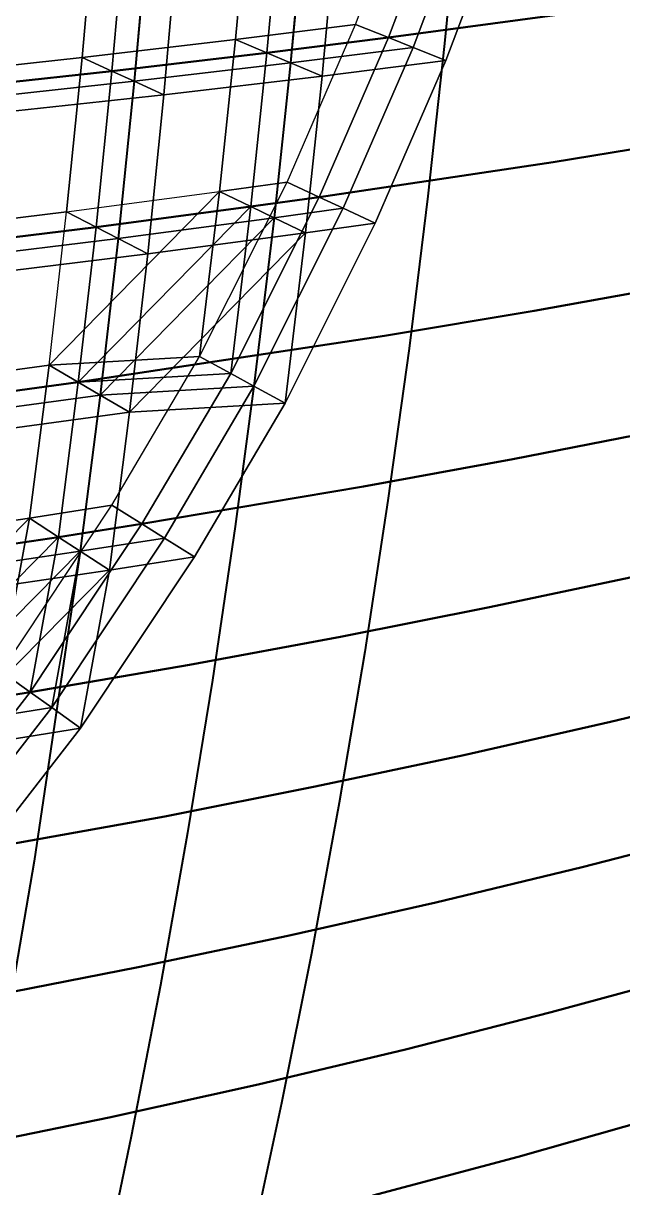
# Model space of a CAD drawing. Extents: x -25.3 to 28.3, y -25.5 to 26.5.
# Drawn here: x 15.06 to 18.67, y -13.82 to -6.81 of the extents above; entities that cross this region are included whole.
import ezdxf

# ---------------------------------------------------------------- set-up
doc = ezdxf.new("R2010")
doc.units = 0
doc.header["$MEASUREMENT"] = 0
doc.layers.add('LowerTendons', color=150, linetype='CONTINUOUS', lineweight=50)
doc.layers.add('UpperTendons', color=123, linetype='CONTINUOUS', lineweight=40)
doc.layers.add('TestBases', color=40, linetype='CONTINUOUS')

msp = doc.modelspace()

# ---------------------------------------------------------------- linework, layer by layer
at = {"layer": 'LowerTendons'}
for p, q in [((17.25731, -6.89466, 29.5408), (18.35, -6.7472, 28.90956)), ((16.52599, -6.98648, 29.93477), (17.25731, -6.89466, 29.5408)), ((15.59293, -7.09641, 30.40578), (16.52599, -6.98648, 29.93477)), ((14.64696, -7.19977, 30.84866), (15.59293, -7.09641, 30.40578)), ((18.24876, -7.64374, 28.75006), (19.13709, -7.49894, 28.20545)), ((16.84046, -7.85433, 29.54181), (18.24876, -7.64374, 28.75006)), ((15.49785, -8.03465, 30.22038), (16.42829, -7.91166, 29.7578)), ((16.42829, -7.91166, 29.7578), (16.84046, -7.85433, 29.54181)), ((14.55506, -8.15022, 30.65508), (15.49785, -8.03465, 30.22038)), ((18.13441, -8.53896, 28.5699), (19.02163, -8.37917, 28.03528)), ((17.23294, -8.6907, 29.07761), (18.13441, -8.53896, 28.5699)), ((15.39065, -8.96978, 30.01135), (17.23294, -8.6907, 29.07761)), ((14.45149, -9.09699, 30.43697), (15.39065, -8.96978, 30.01135)), ((18.00679, -9.43263, 28.36884), (18.89268, -9.25852, 27.84522)), ((17.10736, -9.59784, 28.86572), (18.00679, -9.43263, 28.36884)), ((15.77358, -9.82265, 29.54183), (17.10736, -9.59784, 28.86572)), ((15.27127, -9.90135, 29.77854), (15.77358, -9.82265, 29.54183)), ((14.33623, -10.03956, 30.1942), (15.27127, -9.90135, 29.77854)), ((17.86572, -10.32447, 28.1466), (18.75003, -10.13679, 27.63497)), ((16.96867, -10.5024, 28.63169), (17.86572, -10.32447, 28.1466)), ((16.05969, -10.67056, 29.09013), (16.96867, -10.5024, 28.63169)), ((15.10155, -10.83516, 29.539), (16.05969, -10.67056, 29.09013)), ((14.2092, -10.97741, 29.92666), (15.10155, -10.83516, 29.539)), ((18.59346, -11.01374, 27.40421), (19.46314, -10.80277, 26.87929)), ((17.71104, -11.21416, 27.9029), (18.59346, -11.01374, 27.40421)), ((16.81671, -11.40401, 28.37529), (17.71104, -11.21416, 27.9029)), ((15.91129, -11.58328, 28.82132), (16.81671, -11.40401, 28.37529)), ((14.2965, -11.87239, 29.54093), (15.91129, -11.58328, 28.82132)), ((18.42273, -11.88908, 27.15258), (19.29112, -11.6654, 26.64172)), ((17.54252, -12.10137, 27.63741), (18.42273, -11.88908, 27.15258)), ((16.65132, -12.30227, 28.09622), (17.54252, -12.10137, 27.63741)), ((15.74993, -12.49178, 28.52903), (16.65132, -12.30227, 28.09622)), ((14.83911, -12.66991, 28.93586), (15.74993, -12.49178, 28.52903)), ((18.23759, -12.7625, 26.87971), (19.10437, -12.52706, 26.38382)), ((17.35997, -12.98571, 27.34982), (18.23759, -12.7625, 26.87971)), ((16.47234, -13.19672, 27.79422), (17.35997, -12.98571, 27.34982)), ((15.57546, -13.39556, 28.21301), (16.47234, -13.19672, 27.79422)), ((18.03777, -13.63363, 26.5852), (18.90259, -13.38744, 26.10514)), ((14.6701, -13.58229, 28.60629), (15.57546, -13.39556, 28.21301)), ((17.16317, -13.86674, 27.03977), (18.03777, -13.63363, 26.5852))]:
    msp.add_line(p, q, dxfattribs=at)
at = {"layer": 'TestBases'}
for points in [[(15.41422, -7.01507, 30.05729), (16.33658, -6.9064, 29.59168), (16.42088, -5.98968, 29.74438), (15.4963, -6.08492, 30.21735)], [(16.33658, -6.9064, 29.59168), (16.42088, -5.98968, 29.74438), (16.61127, -6.05913, 30.08924), (16.52599, -6.98648, 29.93477)], [(17.05952, -6.81564, 29.20223), (17.30677, -6.16106, 29.20218), (16.42088, -5.98968, 29.74438), (16.33658, -6.9064, 29.59168)], [(16.42088, -5.98968, 29.74438), (16.33658, -6.9064, 29.59168), (16.52599, -6.98648, 29.93477), (16.61127, -6.05913, 30.08924)], [(14.47909, -7.11725, 30.49509), (15.41422, -7.01507, 30.05729), (15.4963, -6.08492, 30.21735), (14.55848, -6.17452, 30.66229)], [(15.41422, -7.01507, 30.05729), (15.4963, -6.08492, 30.21735), (15.67597, -6.15547, 30.5677), (15.59293, -7.09641, 30.40578)], [(15.4963, -6.08492, 30.21735), (15.41422, -7.01507, 30.05729), (15.59293, -7.09641, 30.40578), (15.67597, -6.15547, 30.5677)], [(15.59293, -7.09641, 30.40578), (16.52599, -6.98648, 29.93477), (16.61127, -6.05913, 30.08924), (15.67597, -6.15547, 30.5677)], [(15.59293, -7.09641, 30.40578), (16.52599, -6.98648, 29.93477), (16.61127, -6.05913, 30.08924), (15.67597, -6.15547, 30.5677)], [(16.52599, -6.98648, 29.93477), (16.61127, -6.05913, 30.08924), (16.75406, -6.11121, 30.34789), (16.66805, -7.04653, 30.19209)], [(17.25731, -6.89466, 29.5408), (17.50743, -6.23249, 29.54075), (16.61127, -6.05913, 30.08924), (16.52599, -6.98648, 29.93477)], [(17.25731, -6.89466, 29.5408), (17.50743, -6.23249, 29.54075), (16.61127, -6.05913, 30.08924), (16.52599, -6.98648, 29.93477)], [(16.61127, -6.05913, 30.08924), (16.52599, -6.98648, 29.93477), (16.66805, -7.04653, 30.19209), (16.75406, -6.11121, 30.34789)], [(14.64696, -7.19977, 30.84866), (15.59293, -7.09641, 30.40578), (15.67597, -6.15547, 30.5677), (14.72727, -6.24611, 31.01779)], [(14.64696, -7.19977, 30.84866), (15.59293, -7.09641, 30.40578), (15.67597, -6.15547, 30.5677), (14.72727, -6.24611, 31.01779)], [(15.59293, -7.09641, 30.40578), (15.67597, -6.15547, 30.5677), (15.81072, -6.20839, 30.83046), (15.72697, -7.15741, 30.66715)], [(15.67597, -6.15547, 30.5677), (15.59293, -7.09641, 30.40578), (15.72697, -7.15741, 30.66715), (15.81072, -6.20839, 30.83046)], [(15.72697, -7.15741, 30.66715), (16.66805, -7.04653, 30.19209), (16.75406, -6.11121, 30.34789), (15.81072, -6.20839, 30.83046)], [(15.72697, -7.15741, 30.66715), (16.66805, -7.04653, 30.19209), (16.75406, -6.11121, 30.34789), (15.81072, -6.20839, 30.83046)], [(16.66805, -7.04653, 30.19209), (16.75406, -6.11121, 30.34789), (16.94445, -6.18066, 30.69275), (16.85746, -7.12661, 30.53518)], [(17.40565, -6.95393, 29.79473), (17.65792, -6.28606, 29.79469), (16.75406, -6.11121, 30.34789), (16.66805, -7.04653, 30.19209)], [(17.40565, -6.95393, 29.79473), (17.65792, -6.28606, 29.79469), (16.75406, -6.11121, 30.34789), (16.66805, -7.04653, 30.19209)], [(16.75406, -6.11121, 30.34789), (16.66805, -7.04653, 30.19209), (16.85746, -7.12661, 30.53518), (16.94445, -6.18066, 30.69275)], [(17.05952, -6.81564, 29.20223), (17.30677, -6.16106, 29.20218), (17.50743, -6.23249, 29.54075), (17.25731, -6.89466, 29.5408)], [(14.77287, -7.26166, 31.11383), (15.72697, -7.15741, 30.66715), (15.81072, -6.20839, 30.83046), (14.85387, -6.2998, 31.28442)], [(14.77287, -7.26166, 31.11383), (15.72697, -7.15741, 30.66715), (15.81072, -6.20839, 30.83046), (14.85387, -6.2998, 31.28442)], [(15.72697, -7.15741, 30.66715), (15.81072, -6.20839, 30.83046), (15.99038, -6.27894, 31.1808), (15.90568, -7.23874, 31.01564)], [(15.81072, -6.20839, 30.83046), (15.72697, -7.15741, 30.66715), (15.90568, -7.23874, 31.01564), (15.99038, -6.27894, 31.1808)], [(15.90568, -7.23874, 31.01564), (16.85746, -7.12661, 30.53518), (16.94445, -6.18066, 30.69275), (15.99038, -6.27894, 31.1808)], [(17.60344, -7.03295, 30.13331), (17.85858, -6.3575, 30.13326), (16.94445, -6.18066, 30.69275), (16.85746, -7.12661, 30.53518)], [(17.25731, -6.89466, 29.5408), (17.50743, -6.23249, 29.54075), (17.65792, -6.28606, 29.79469), (17.40565, -6.95393, 29.79473)], [(14.94074, -7.34418, 31.4674), (15.90568, -7.23874, 31.01564), (15.99038, -6.27894, 31.1808), (15.02266, -6.37139, 31.63993)], [(17.40565, -6.95393, 29.79473), (17.65792, -6.28606, 29.79469), (17.85858, -6.3575, 30.13326), (17.60344, -7.03295, 30.13331)], [(16.64744, -7.76431, 29.20322), (17.05952, -6.81564, 29.20223), (16.33658, -6.9064, 29.59168), (16.24, -7.82099, 29.41674)], [(17.05952, -6.81564, 29.20223), (16.33658, -6.9064, 29.59168), (16.52599, -6.98648, 29.93477), (17.25731, -6.89466, 29.5408)], [(16.33658, -6.9064, 29.59168), (17.05952, -6.81564, 29.20223), (17.25731, -6.89466, 29.5408), (16.52599, -6.98648, 29.93477)], [(16.64744, -7.76431, 29.20322), (17.05952, -6.81564, 29.20223), (17.25731, -6.89466, 29.5408), (16.84046, -7.85433, 29.54181)], [(15.32022, -7.94256, 29.87401), (16.24, -7.82099, 29.41674), (16.33658, -6.9064, 29.59168), (15.41422, -7.01507, 30.05729)], [(15.41422, -7.01507, 30.05729), (16.33658, -6.9064, 29.59168), (16.52599, -6.98648, 29.93477), (15.59293, -7.09641, 30.40578)], [(16.33658, -6.9064, 29.59168), (15.41422, -7.01507, 30.05729), (15.59293, -7.09641, 30.40578), (16.52599, -6.98648, 29.93477)], [(16.24, -7.82099, 29.41674), (16.33658, -6.9064, 29.59168), (16.52599, -6.98648, 29.93477), (16.42829, -7.91166, 29.7578)], [(16.33658, -6.9064, 29.59168), (16.24, -7.82099, 29.41674), (16.42829, -7.91166, 29.7578), (16.52599, -6.98648, 29.93477)], [(16.84046, -7.85433, 29.54181), (17.25731, -6.89466, 29.5408), (16.52599, -6.98648, 29.93477), (16.42829, -7.91166, 29.7578)], [(16.84046, -7.85433, 29.54181), (17.25731, -6.89466, 29.5408), (16.52599, -6.98648, 29.93477), (16.42829, -7.91166, 29.7578)], [(17.25731, -6.89466, 29.5408), (16.52599, -6.98648, 29.93477), (16.66805, -7.04653, 30.19209), (17.40565, -6.95393, 29.79473)], [(16.52599, -6.98648, 29.93477), (17.25731, -6.89466, 29.5408), (17.40565, -6.95393, 29.79473), (16.66805, -7.04653, 30.19209)], [(16.84046, -7.85433, 29.54181), (17.25731, -6.89466, 29.5408), (17.40565, -6.95393, 29.79473), (16.98522, -7.92185, 29.79575)], [(15.49785, -8.03465, 30.22038), (16.42829, -7.91166, 29.7578), (16.52599, -6.98648, 29.93477), (15.59293, -7.09641, 30.40578)], [(15.49785, -8.03465, 30.22038), (16.42829, -7.91166, 29.7578), (16.52599, -6.98648, 29.93477), (15.59293, -7.09641, 30.40578)], [(15.59293, -7.09641, 30.40578), (16.52599, -6.98648, 29.93477), (16.66805, -7.04653, 30.19209), (15.72697, -7.15741, 30.66715)], [(16.52599, -6.98648, 29.93477), (15.59293, -7.09641, 30.40578), (15.72697, -7.15741, 30.66715), (16.66805, -7.04653, 30.19209)], [(16.42829, -7.91166, 29.7578), (16.52599, -6.98648, 29.93477), (16.66805, -7.04653, 30.19209), (16.56951, -7.97967, 30.0136)], [(16.52599, -6.98648, 29.93477), (16.42829, -7.91166, 29.7578), (16.56951, -7.97967, 30.0136), (16.66805, -7.04653, 30.19209)], [(16.98522, -7.92185, 29.79575), (17.40565, -6.95393, 29.79473), (16.66805, -7.04653, 30.19209), (16.56951, -7.97967, 30.0136)], [(16.98522, -7.92185, 29.79575), (17.40565, -6.95393, 29.79473), (16.66805, -7.04653, 30.19209), (16.56951, -7.97967, 30.0136)], [(17.40565, -6.95393, 29.79473), (16.66805, -7.04653, 30.19209), (16.85746, -7.12661, 30.53518), (17.60344, -7.03295, 30.13331)], [(16.66805, -7.04653, 30.19209), (17.40565, -6.95393, 29.79473), (17.60344, -7.03295, 30.13331), (16.85746, -7.12661, 30.53518)], [(16.98522, -7.92185, 29.79575), (17.40565, -6.95393, 29.79473), (17.60344, -7.03295, 30.13331), (17.17823, -8.01187, 30.13434)], [(14.38824, -8.05681, 30.30374), (15.32022, -7.94256, 29.87401), (15.41422, -7.01507, 30.05729), (14.47909, -7.11725, 30.49509)], [(14.47909, -7.11725, 30.49509), (15.41422, -7.01507, 30.05729), (15.59293, -7.09641, 30.40578), (14.64696, -7.19977, 30.84866)], [(15.41422, -7.01507, 30.05729), (14.47909, -7.11725, 30.49509), (14.64696, -7.19977, 30.84866), (15.59293, -7.09641, 30.40578)], [(15.32022, -7.94256, 29.87401), (15.41422, -7.01507, 30.05729), (15.59293, -7.09641, 30.40578), (15.49785, -8.03465, 30.22038)], [(15.41422, -7.01507, 30.05729), (15.32022, -7.94256, 29.87401), (15.49785, -8.03465, 30.22038), (15.59293, -7.09641, 30.40578)], [(15.63107, -8.10371, 30.48015), (16.56951, -7.97967, 30.0136), (16.66805, -7.04653, 30.19209), (15.72697, -7.15741, 30.66715)], [(15.63107, -8.10371, 30.48015), (16.56951, -7.97967, 30.0136), (16.66805, -7.04653, 30.19209), (15.72697, -7.15741, 30.66715)], [(15.72697, -7.15741, 30.66715), (16.66805, -7.04653, 30.19209), (16.85746, -7.12661, 30.53518), (15.90568, -7.23874, 31.01564)], [(16.66805, -7.04653, 30.19209), (15.72697, -7.15741, 30.66715), (15.90568, -7.23874, 31.01564), (16.85746, -7.12661, 30.53518)], [(16.56951, -7.97967, 30.0136), (16.66805, -7.04653, 30.19209), (16.85746, -7.12661, 30.53518), (16.7578, -8.07035, 30.35466)], [(16.66805, -7.04653, 30.19209), (16.56951, -7.97967, 30.0136), (16.7578, -8.07035, 30.35466), (16.85746, -7.12661, 30.53518)], [(17.17823, -8.01187, 30.13434), (17.60344, -7.03295, 30.13331), (16.85746, -7.12661, 30.53518), (16.7578, -8.07035, 30.35466)], [(14.55506, -8.15022, 30.65508), (15.49785, -8.03465, 30.22038), (15.59293, -7.09641, 30.40578), (14.64696, -7.19977, 30.84866)], [(14.55506, -8.15022, 30.65508), (15.49785, -8.03465, 30.22038), (15.59293, -7.09641, 30.40578), (14.64696, -7.19977, 30.84866)], [(14.64696, -7.19977, 30.84866), (15.59293, -7.09641, 30.40578), (15.72697, -7.15741, 30.66715), (14.77287, -7.26166, 31.11383)], [(15.59293, -7.09641, 30.40578), (14.64696, -7.19977, 30.84866), (14.77287, -7.26166, 31.11383), (15.72697, -7.15741, 30.66715)], [(15.49785, -8.03465, 30.22038), (15.59293, -7.09641, 30.40578), (15.72697, -7.15741, 30.66715), (15.63107, -8.10371, 30.48015)], [(15.59293, -7.09641, 30.40578), (15.49785, -8.03465, 30.22038), (15.63107, -8.10371, 30.48015), (15.72697, -7.15741, 30.66715)], [(15.8087, -8.1958, 30.82651), (16.7578, -8.07035, 30.35466), (16.85746, -7.12661, 30.53518), (15.90568, -7.23874, 31.01564)], [(14.68017, -8.22028, 30.9186), (15.63107, -8.10371, 30.48015), (15.72697, -7.15741, 30.66715), (14.77287, -7.26166, 31.11383)], [(14.68017, -8.22028, 30.9186), (15.63107, -8.10371, 30.48015), (15.72697, -7.15741, 30.66715), (14.77287, -7.26166, 31.11383)], [(14.77287, -7.26166, 31.11383), (15.72697, -7.15741, 30.66715), (15.90568, -7.23874, 31.01564), (14.94074, -7.34418, 31.4674)], [(15.72697, -7.15741, 30.66715), (14.77287, -7.26166, 31.11383), (14.94074, -7.34418, 31.4674), (15.90568, -7.23874, 31.01564)], [(15.63107, -8.10371, 30.48015), (15.72697, -7.15741, 30.66715), (15.90568, -7.23874, 31.01564), (15.8087, -8.1958, 30.82651)], [(15.72697, -7.15741, 30.66715), (15.63107, -8.10371, 30.48015), (15.8087, -8.1958, 30.82651), (15.90568, -7.23874, 31.01564)], [(14.84699, -8.3137, 31.26994), (15.8087, -8.1958, 30.82651), (15.90568, -7.23874, 31.01564), (14.94074, -7.34418, 31.4674)], [(16.12087, -8.81354, 29.20084), (16.12087, -8.81354, 29.20084), (16.64744, -7.76431, 29.20322), (16.24, -7.82099, 29.41674)], [(16.12087, -8.81354, 29.20084), (16.64744, -7.76431, 29.20322), (16.84046, -7.85433, 29.54181), (16.30778, -8.91572, 29.5394)], [(16.24, -7.82099, 29.41674), (16.64744, -7.76431, 29.20322), (16.84046, -7.85433, 29.54181), (16.42829, -7.91166, 29.7578)], [(16.64744, -7.76431, 29.20322), (16.24, -7.82099, 29.41674), (16.42829, -7.91166, 29.7578), (16.84046, -7.85433, 29.54181)], [(15.32022, -7.94256, 29.87401), (15.32022, -7.94256, 29.87401), (16.24, -7.82099, 29.41674), (15.21426, -8.86697, 29.66738)], [(16.24, -7.82099, 29.41674), (15.21426, -8.86697, 29.66738), (15.39065, -8.96978, 30.01135), (16.42829, -7.91166, 29.7578)], [(16.12087, -8.81354, 29.20084), (16.12087, -8.81354, 29.20084), (16.24, -7.82099, 29.41674), (15.21426, -8.86697, 29.66738)], [(16.24, -7.82099, 29.41674), (15.21426, -8.86697, 29.66738), (15.39065, -8.96978, 30.01135), (16.42829, -7.91166, 29.7578)], [(15.32022, -7.94256, 29.87401), (16.24, -7.82099, 29.41674), (16.42829, -7.91166, 29.7578), (15.49785, -8.03465, 30.22038)], [(15.32022, -7.94256, 29.87401), (16.24, -7.82099, 29.41674), (16.42829, -7.91166, 29.7578), (15.49785, -8.03465, 30.22038)], [(16.24, -7.82099, 29.41674), (16.12087, -8.81354, 29.20084), (16.30778, -8.91572, 29.5394), (16.42829, -7.91166, 29.7578)], [(16.12087, -8.81354, 29.20084), (16.24, -7.82099, 29.41674), (16.42829, -7.91166, 29.7578), (16.30778, -8.91572, 29.5394)], [(15.49785, -8.03465, 30.22038), (15.49785, -8.03465, 30.22038), (16.42829, -7.91166, 29.7578), (15.39065, -8.96978, 30.01135)], [(15.49785, -8.03465, 30.22038), (15.49785, -8.03465, 30.22038), (16.42829, -7.91166, 29.7578), (15.39065, -8.96978, 30.01135)], [(16.42829, -7.91166, 29.7578), (15.39065, -8.96978, 30.01135), (15.52295, -9.04688, 30.26932), (16.56951, -7.97967, 30.0136)], [(16.30778, -8.91572, 29.5394), (16.30778, -8.91572, 29.5394), (16.42829, -7.91166, 29.7578), (15.39065, -8.96978, 30.01135)], [(16.30778, -8.91572, 29.5394), (16.30778, -8.91572, 29.5394), (16.42829, -7.91166, 29.7578), (15.39065, -8.96978, 30.01135)], [(16.42829, -7.91166, 29.7578), (15.39065, -8.96978, 30.01135), (15.52295, -9.04688, 30.26932), (16.56951, -7.97967, 30.0136)], [(15.49785, -8.03465, 30.22038), (16.42829, -7.91166, 29.7578), (16.56951, -7.97967, 30.0136), (15.63107, -8.10371, 30.48015)], [(15.49785, -8.03465, 30.22038), (16.42829, -7.91166, 29.7578), (16.56951, -7.97967, 30.0136), (15.63107, -8.10371, 30.48015)], [(16.30778, -8.91572, 29.5394), (16.30778, -8.91572, 29.5394), (16.84046, -7.85433, 29.54181), (16.42829, -7.91166, 29.7578)], [(16.30778, -8.91572, 29.5394), (16.30778, -8.91572, 29.5394), (16.84046, -7.85433, 29.54181), (16.42829, -7.91166, 29.7578)], [(16.30778, -8.91572, 29.5394), (16.84046, -7.85433, 29.54181), (16.98522, -7.92185, 29.79575), (16.44796, -8.99236, 29.79332)], [(16.42829, -7.91166, 29.7578), (16.30778, -8.91572, 29.5394), (16.44796, -8.99236, 29.79332), (16.56951, -7.97967, 30.0136)], [(16.30778, -8.91572, 29.5394), (16.42829, -7.91166, 29.7578), (16.56951, -7.97967, 30.0136), (16.44796, -8.99236, 29.79332)], [(16.42829, -7.91166, 29.7578), (16.84046, -7.85433, 29.54181), (16.98522, -7.92185, 29.79575), (16.56951, -7.97967, 30.0136)], [(16.84046, -7.85433, 29.54181), (16.42829, -7.91166, 29.7578), (16.56951, -7.97967, 30.0136), (16.98522, -7.92185, 29.79575)], [(16.44796, -8.99236, 29.79332), (16.44796, -8.99236, 29.79332), (16.98522, -7.92185, 29.79575), (16.56951, -7.97967, 30.0136)], [(16.44796, -8.99236, 29.79332), (16.44796, -8.99236, 29.79332), (16.98522, -7.92185, 29.79575), (16.56951, -7.97967, 30.0136)], [(16.44796, -8.99236, 29.79332), (16.98522, -7.92185, 29.79575), (17.17823, -8.01187, 30.13434), (16.63487, -9.09455, 30.13188)], [(16.56951, -7.97967, 30.0136), (16.98522, -7.92185, 29.79575), (17.17823, -8.01187, 30.13434), (16.7578, -8.07035, 30.35466)], [(16.98522, -7.92185, 29.79575), (16.56951, -7.97967, 30.0136), (16.7578, -8.07035, 30.35466), (17.17823, -8.01187, 30.13434)], [(14.28586, -8.99273, 30.08812), (15.21426, -8.86697, 29.66738), (15.32022, -7.94256, 29.87401), (14.38824, -8.05681, 30.30374)], [(14.38824, -8.05681, 30.30374), (15.32022, -7.94256, 29.87401), (15.49785, -8.03465, 30.22038), (14.55506, -8.15022, 30.65508)], [(15.32022, -7.94256, 29.87401), (14.38824, -8.05681, 30.30374), (14.55506, -8.15022, 30.65508), (15.49785, -8.03465, 30.22038)], [(15.21426, -8.86697, 29.66738), (15.32022, -7.94256, 29.87401), (15.49785, -8.03465, 30.22038), (15.39065, -8.96978, 30.01135)], [(15.21426, -8.86697, 29.66738), (15.32022, -7.94256, 29.87401), (15.49785, -8.03465, 30.22038), (15.39065, -8.96978, 30.01135)], [(15.32022, -7.94256, 29.87401), (15.32022, -7.94256, 29.87401), (15.49785, -8.03465, 30.22038)], [(15.63107, -8.10371, 30.48015), (15.63107, -8.10371, 30.48015), (16.56951, -7.97967, 30.0136), (15.52295, -9.04688, 30.26932)], [(15.63107, -8.10371, 30.48015), (15.63107, -8.10371, 30.48015), (16.56951, -7.97967, 30.0136), (15.52295, -9.04688, 30.26932)], [(16.56951, -7.97967, 30.0136), (15.52295, -9.04688, 30.26932), (15.69935, -9.14969, 30.61329), (16.7578, -8.07035, 30.35466)], [(16.44796, -8.99236, 29.79332), (16.44796, -8.99236, 29.79332), (16.56951, -7.97967, 30.0136), (15.52295, -9.04688, 30.26932)], [(16.44796, -8.99236, 29.79332), (16.44796, -8.99236, 29.79332), (16.56951, -7.97967, 30.0136), (15.52295, -9.04688, 30.26932)], [(16.56951, -7.97967, 30.0136), (15.52295, -9.04688, 30.26932), (15.69935, -9.14969, 30.61329), (16.7578, -8.07035, 30.35466)], [(15.63107, -8.10371, 30.48015), (16.56951, -7.97967, 30.0136), (16.7578, -8.07035, 30.35466), (15.8087, -8.1958, 30.82651)], [(15.63107, -8.10371, 30.48015), (16.56951, -7.97967, 30.0136), (16.7578, -8.07035, 30.35466), (15.8087, -8.1958, 30.82651)], [(16.56951, -7.97967, 30.0136), (16.44796, -8.99236, 29.79332), (16.63487, -9.09455, 30.13188), (16.7578, -8.07035, 30.35466)], [(16.44796, -8.99236, 29.79332), (16.56951, -7.97967, 30.0136), (16.7578, -8.07035, 30.35466), (16.63487, -9.09455, 30.13188)], [(14.45149, -9.09699, 30.43697), (15.39065, -8.96978, 30.01135), (15.49785, -8.03465, 30.22038), (14.55506, -8.15022, 30.65508)], [(14.45149, -9.09699, 30.43697), (15.39065, -8.96978, 30.01135), (15.49785, -8.03465, 30.22038), (14.55506, -8.15022, 30.65508)], [(14.55506, -8.15022, 30.65508), (15.49785, -8.03465, 30.22038), (15.63107, -8.10371, 30.48015), (14.68017, -8.22028, 30.9186)], [(15.49785, -8.03465, 30.22038), (14.55506, -8.15022, 30.65508), (14.68017, -8.22028, 30.9186), (15.63107, -8.10371, 30.48015)], [(15.39065, -8.96978, 30.01135), (15.49785, -8.03465, 30.22038), (15.63107, -8.10371, 30.48015), (15.52295, -9.04688, 30.26932)], [(15.39065, -8.96978, 30.01135), (15.49785, -8.03465, 30.22038), (15.63107, -8.10371, 30.48015), (15.52295, -9.04688, 30.26932)], [(15.49785, -8.03465, 30.22038), (15.49785, -8.03465, 30.22038), (15.63107, -8.10371, 30.48015)], [(16.63487, -9.09455, 30.13188), (16.63487, -9.09455, 30.13188), (17.17823, -8.01187, 30.13434), (16.7578, -8.07035, 30.35466)], [(14.57572, -9.17519, 30.69861), (15.52295, -9.04688, 30.26932), (15.63107, -8.10371, 30.48015), (14.68017, -8.22028, 30.9186)], [(14.57572, -9.17519, 30.69861), (15.52295, -9.04688, 30.26932), (15.63107, -8.10371, 30.48015), (14.68017, -8.22028, 30.9186)], [(14.68017, -8.22028, 30.9186), (15.63107, -8.10371, 30.48015), (15.8087, -8.1958, 30.82651), (14.84699, -8.3137, 31.26994)], [(15.63107, -8.10371, 30.48015), (14.68017, -8.22028, 30.9186), (14.84699, -8.3137, 31.26994), (15.8087, -8.1958, 30.82651)], [(15.52295, -9.04688, 30.26932), (15.63107, -8.10371, 30.48015), (15.8087, -8.1958, 30.82651), (15.69935, -9.14969, 30.61329)], [(15.52295, -9.04688, 30.26932), (15.63107, -8.10371, 30.48015), (15.8087, -8.1958, 30.82651), (15.69935, -9.14969, 30.61329)], [(15.63107, -8.10371, 30.48015), (15.63107, -8.10371, 30.48015), (15.8087, -8.1958, 30.82651)], [(15.8087, -8.1958, 30.82651), (15.8087, -8.1958, 30.82651), (16.7578, -8.07035, 30.35466), (15.69935, -9.14969, 30.61329)], [(16.63487, -9.09455, 30.13188), (16.63487, -9.09455, 30.13188), (16.7578, -8.07035, 30.35466), (15.69935, -9.14969, 30.61329)], [(14.74135, -9.27945, 31.04745), (15.69935, -9.14969, 30.61329), (15.8087, -8.1958, 30.82651), (14.84699, -8.3137, 31.26994)], [(15.5928, -9.71007, 29.20324), (16.12087, -8.81354, 29.20084), (15.21426, -8.86697, 29.66738), (15.09624, -9.78787, 29.43724)], [(16.12087, -8.81354, 29.20084), (15.21426, -8.86697, 29.66738), (15.39065, -8.96978, 30.01135), (16.30778, -8.91572, 29.5394)], [(15.21426, -8.86697, 29.66738), (16.12087, -8.81354, 29.20084), (16.30778, -8.91572, 29.5394), (15.39065, -8.96978, 30.01135)], [(15.5928, -9.71007, 29.20324), (16.12087, -8.81354, 29.20084), (16.30778, -8.91572, 29.5394), (15.77358, -9.82265, 29.54183)], [(16.12087, -8.81354, 29.20084), (16.12087, -8.81354, 29.20084), (16.30778, -8.91572, 29.5394)], [(16.12087, -8.81354, 29.20084), (16.12087, -8.81354, 29.20084), (16.30778, -8.91572, 29.5394)], [(14.17192, -9.92449, 29.84814), (15.09624, -9.78787, 29.43724), (15.21426, -8.86697, 29.66738), (14.28586, -8.99273, 30.08812)], [(14.28586, -8.99273, 30.08812), (15.21426, -8.86697, 29.66738), (15.39065, -8.96978, 30.01135), (14.45149, -9.09699, 30.43697)], [(15.21426, -8.86697, 29.66738), (14.28586, -8.99273, 30.08812), (14.45149, -9.09699, 30.43697), (15.39065, -8.96978, 30.01135)], [(15.09624, -9.78787, 29.43724), (15.21426, -8.86697, 29.66738), (15.39065, -8.96978, 30.01135), (15.27127, -9.90135, 29.77854)], [(15.21426, -8.86697, 29.66738), (15.09624, -9.78787, 29.43724), (15.27127, -9.90135, 29.77854), (15.39065, -8.96978, 30.01135)], [(14.33623, -10.03956, 30.1942), (15.27127, -9.90135, 29.77854), (15.39065, -8.96978, 30.01135), (14.45149, -9.09699, 30.43697)], [(14.33623, -10.03956, 30.1942), (15.27127, -9.90135, 29.77854), (15.39065, -8.96978, 30.01135), (14.45149, -9.09699, 30.43697)], [(14.45149, -9.09699, 30.43697), (15.39065, -8.96978, 30.01135), (15.52295, -9.04688, 30.26932), (14.57572, -9.17519, 30.69861)], [(15.39065, -8.96978, 30.01135), (14.45149, -9.09699, 30.43697), (14.57572, -9.17519, 30.69861), (15.52295, -9.04688, 30.26932)], [(15.77358, -9.82265, 29.54183), (16.30778, -8.91572, 29.5394), (15.39065, -8.96978, 30.01135), (15.27127, -9.90135, 29.77854)], [(15.77358, -9.82265, 29.54183), (16.30778, -8.91572, 29.5394), (15.39065, -8.96978, 30.01135), (15.27127, -9.90135, 29.77854)], [(15.27127, -9.90135, 29.77854), (15.39065, -8.96978, 30.01135), (15.52295, -9.04688, 30.26932), (15.40254, -9.98647, 30.03452)], [(15.39065, -8.96978, 30.01135), (15.27127, -9.90135, 29.77854), (15.40254, -9.98647, 30.03452), (15.52295, -9.04688, 30.26932)], [(16.30778, -8.91572, 29.5394), (15.39065, -8.96978, 30.01135), (15.52295, -9.04688, 30.26932), (16.44796, -8.99236, 29.79332)], [(15.39065, -8.96978, 30.01135), (16.30778, -8.91572, 29.5394), (16.44796, -8.99236, 29.79332), (15.52295, -9.04688, 30.26932)], [(15.77358, -9.82265, 29.54183), (16.30778, -8.91572, 29.5394), (16.44796, -8.99236, 29.79332), (15.90917, -9.90708, 29.79577)], [(16.30778, -8.91572, 29.5394), (16.30778, -8.91572, 29.5394), (16.44796, -8.99236, 29.79332)], [(16.30778, -8.91572, 29.5394), (16.30778, -8.91572, 29.5394), (16.44796, -8.99236, 29.79332)], [(15.90917, -9.90708, 29.79577), (16.44796, -8.99236, 29.79332), (15.52295, -9.04688, 30.26932), (15.40254, -9.98647, 30.03452)], [(15.90917, -9.90708, 29.79577), (16.44796, -8.99236, 29.79332), (15.52295, -9.04688, 30.26932), (15.40254, -9.98647, 30.03452)], [(16.44796, -8.99236, 29.79332), (15.52295, -9.04688, 30.26932), (15.69935, -9.14969, 30.61329), (16.63487, -9.09455, 30.13188)], [(15.52295, -9.04688, 30.26932), (16.44796, -8.99236, 29.79332), (16.63487, -9.09455, 30.13188), (15.69935, -9.14969, 30.61329)], [(15.90917, -9.90708, 29.79577), (16.44796, -8.99236, 29.79332), (16.63487, -9.09455, 30.13188), (16.08996, -10.01966, 30.13436)], [(16.44796, -8.99236, 29.79332), (16.44796, -8.99236, 29.79332), (16.63487, -9.09455, 30.13188)], [(16.44796, -8.99236, 29.79332), (16.44796, -8.99236, 29.79332), (16.63487, -9.09455, 30.13188)], [(14.45946, -10.12586, 30.45375), (15.40254, -9.98647, 30.03452), (15.52295, -9.04688, 30.26932), (14.57572, -9.17519, 30.69861)], [(14.45946, -10.12586, 30.45375), (15.40254, -9.98647, 30.03452), (15.52295, -9.04688, 30.26932), (14.57572, -9.17519, 30.69861)], [(14.57572, -9.17519, 30.69861), (15.52295, -9.04688, 30.26932), (15.69935, -9.14969, 30.61329), (14.74135, -9.27945, 31.04745)], [(15.52295, -9.04688, 30.26932), (14.57572, -9.17519, 30.69861), (14.74135, -9.27945, 31.04745), (15.69935, -9.14969, 30.61329)], [(15.40254, -9.98647, 30.03452), (15.52295, -9.04688, 30.26932), (15.69935, -9.14969, 30.61329), (15.57757, -10.09995, 30.37582)], [(15.52295, -9.04688, 30.26932), (15.40254, -9.98647, 30.03452), (15.57757, -10.09995, 30.37582), (15.69935, -9.14969, 30.61329)], [(16.08996, -10.01966, 30.13436), (16.63487, -9.09455, 30.13188), (15.69935, -9.14969, 30.61329), (15.57757, -10.09995, 30.37582)], [(14.62377, -10.24093, 30.79982), (15.57757, -10.09995, 30.37582), (15.69935, -9.14969, 30.61329), (14.74135, -9.27945, 31.04745)], [(14.92847, -10.71098, 29.20044), (14.92847, -10.71098, 29.20044), (15.5928, -9.71007, 29.20324), (15.09624, -9.78787, 29.43724)], [(14.92847, -10.71098, 29.20044), (15.5928, -9.71007, 29.20324), (15.77358, -9.82265, 29.54183), (15.10155, -10.83516, 29.539)], [(15.09624, -9.78787, 29.43724), (15.5928, -9.71007, 29.20324), (15.77358, -9.82265, 29.54183), (15.27127, -9.90135, 29.77854)], [(15.5928, -9.71007, 29.20324), (15.09624, -9.78787, 29.43724), (15.27127, -9.90135, 29.77854), (15.77358, -9.82265, 29.54183)], [(15.09624, -9.78787, 29.43724), (15.09624, -9.78787, 29.43724), (14.17192, -9.92449, 29.84814), (14.04634, -10.85159, 29.58366)], [(14.04634, -10.85159, 29.58366), (15.09624, -9.78787, 29.43724), (15.27127, -9.90135, 29.77854), (14.2092, -10.97741, 29.92666)], [(14.04634, -10.85159, 29.58366), (14.04634, -10.85159, 29.58366), (14.92847, -10.71098, 29.20044), (15.09624, -9.78787, 29.43724)], [(15.09624, -9.78787, 29.43724), (14.04634, -10.85159, 29.58366), (14.2092, -10.97741, 29.92666), (15.27127, -9.90135, 29.77854)], [(14.17192, -9.92449, 29.84814), (15.09624, -9.78787, 29.43724), (15.27127, -9.90135, 29.77854), (14.33623, -10.03956, 30.1942)], [(15.09624, -9.78787, 29.43724), (14.17192, -9.92449, 29.84814), (14.33623, -10.03956, 30.1942), (15.27127, -9.90135, 29.77854)], [(14.92847, -10.71098, 29.20044), (15.09624, -9.78787, 29.43724), (15.27127, -9.90135, 29.77854), (15.10155, -10.83516, 29.539)], [(15.09624, -9.78787, 29.43724), (14.92847, -10.71098, 29.20044), (15.10155, -10.83516, 29.539), (15.27127, -9.90135, 29.77854)], [(15.09624, -9.78787, 29.43724), (15.09624, -9.78787, 29.43724), (15.27127, -9.90135, 29.77854)], [(15.10155, -10.83516, 29.539), (15.10155, -10.83516, 29.539), (15.77358, -9.82265, 29.54183), (15.27127, -9.90135, 29.77854)], [(15.10155, -10.83516, 29.539), (15.10155, -10.83516, 29.539), (15.77358, -9.82265, 29.54183), (15.27127, -9.90135, 29.77854)], [(15.10155, -10.83516, 29.539), (15.77358, -9.82265, 29.54183), (15.90917, -9.90708, 29.79577), (15.23136, -10.9283, 29.79292)], [(15.27127, -9.90135, 29.77854), (15.77358, -9.82265, 29.54183), (15.90917, -9.90708, 29.79577), (15.40254, -9.98647, 30.03452)], [(15.77358, -9.82265, 29.54183), (15.27127, -9.90135, 29.77854), (15.40254, -9.98647, 30.03452), (15.90917, -9.90708, 29.79577)], [(15.27127, -9.90135, 29.77854), (15.27127, -9.90135, 29.77854), (14.33623, -10.03956, 30.1942), (14.2092, -10.97741, 29.92666)], [(15.27127, -9.90135, 29.77854), (15.27127, -9.90135, 29.77854), (14.33623, -10.03956, 30.1942), (14.2092, -10.97741, 29.92666)], [(14.2092, -10.97741, 29.92666), (15.27127, -9.90135, 29.77854), (15.40254, -9.98647, 30.03452), (14.33134, -11.07177, 30.18391)], [(14.2092, -10.97741, 29.92666), (14.2092, -10.97741, 29.92666), (15.10155, -10.83516, 29.539), (15.27127, -9.90135, 29.77854)], [(14.2092, -10.97741, 29.92666), (14.2092, -10.97741, 29.92666), (15.10155, -10.83516, 29.539), (15.27127, -9.90135, 29.77854)], [(15.27127, -9.90135, 29.77854), (14.2092, -10.97741, 29.92666), (14.33134, -11.07177, 30.18391), (15.40254, -9.98647, 30.03452)], [(14.33623, -10.03956, 30.1942), (15.27127, -9.90135, 29.77854), (15.40254, -9.98647, 30.03452), (14.45946, -10.12586, 30.45375)], [(15.27127, -9.90135, 29.77854), (14.33623, -10.03956, 30.1942), (14.45946, -10.12586, 30.45375), (15.40254, -9.98647, 30.03452)], [(15.10155, -10.83516, 29.539), (15.27127, -9.90135, 29.77854), (15.40254, -9.98647, 30.03452), (15.23136, -10.9283, 29.79292)], [(15.27127, -9.90135, 29.77854), (15.10155, -10.83516, 29.539), (15.23136, -10.9283, 29.79292), (15.40254, -9.98647, 30.03452)], [(15.23136, -10.9283, 29.79292), (15.23136, -10.9283, 29.79292), (15.90917, -9.90708, 29.79577), (15.40254, -9.98647, 30.03452)], [(15.23136, -10.9283, 29.79292), (15.23136, -10.9283, 29.79292), (15.90917, -9.90708, 29.79577), (15.40254, -9.98647, 30.03452)], [(15.23136, -10.9283, 29.79292), (15.90917, -9.90708, 29.79577), (16.08996, -10.01966, 30.13436), (15.40445, -11.05249, 30.13147)], [(15.27127, -9.90135, 29.77854), (15.27127, -9.90135, 29.77854), (15.40254, -9.98647, 30.03452)], [(15.40254, -9.98647, 30.03452), (15.90917, -9.90708, 29.79577), (16.08996, -10.01966, 30.13436), (15.57757, -10.09995, 30.37582)], [(15.90917, -9.90708, 29.79577), (15.40254, -9.98647, 30.03452), (15.57757, -10.09995, 30.37582), (16.08996, -10.01966, 30.13436)], [(15.40254, -9.98647, 30.03452), (15.40254, -9.98647, 30.03452), (14.45946, -10.12586, 30.45375), (14.33134, -11.07177, 30.18391)], [(15.40254, -9.98647, 30.03452), (15.40254, -9.98647, 30.03452), (14.45946, -10.12586, 30.45375), (14.33134, -11.07177, 30.18391)], [(14.33134, -11.07177, 30.18391), (15.40254, -9.98647, 30.03452), (15.57757, -10.09995, 30.37582), (14.4942, -11.19759, 30.52691)], [(14.33134, -11.07177, 30.18391), (14.33134, -11.07177, 30.18391), (15.23136, -10.9283, 29.79292), (15.40254, -9.98647, 30.03452)], [(14.33134, -11.07177, 30.18391), (14.33134, -11.07177, 30.18391), (15.23136, -10.9283, 29.79292), (15.40254, -9.98647, 30.03452)], [(15.40254, -9.98647, 30.03452), (14.33134, -11.07177, 30.18391), (14.4942, -11.19759, 30.52691), (15.57757, -10.09995, 30.37582)], [(14.45946, -10.12586, 30.45375), (15.40254, -9.98647, 30.03452), (15.57757, -10.09995, 30.37582), (14.62377, -10.24093, 30.79982)], [(15.40254, -9.98647, 30.03452), (14.45946, -10.12586, 30.45375), (14.62377, -10.24093, 30.79982), (15.57757, -10.09995, 30.37582)], [(15.23136, -10.9283, 29.79292), (15.40254, -9.98647, 30.03452), (15.57757, -10.09995, 30.37582), (15.40445, -11.05249, 30.13147)], [(15.40254, -9.98647, 30.03452), (15.23136, -10.9283, 29.79292), (15.40445, -11.05249, 30.13147), (15.57757, -10.09995, 30.37582)], [(15.40254, -9.98647, 30.03452), (15.40254, -9.98647, 30.03452), (15.57757, -10.09995, 30.37582)], [(15.40445, -11.05249, 30.13147), (15.40445, -11.05249, 30.13147), (16.08996, -10.01966, 30.13436), (15.57757, -10.09995, 30.37582)], [(15.57757, -10.09995, 30.37582), (15.57757, -10.09995, 30.37582), (14.62377, -10.24093, 30.79982), (14.4942, -11.19759, 30.52691)], [(14.4942, -11.19759, 30.52691), (14.4942, -11.19759, 30.52691), (15.40445, -11.05249, 30.13147), (15.57757, -10.09995, 30.37582)], [(14.92847, -10.71098, 29.20044), (14.04634, -10.85159, 29.58366), (14.2092, -10.97741, 29.92666), (15.10155, -10.83516, 29.539)], [(14.04634, -10.85159, 29.58366), (14.92847, -10.71098, 29.20044), (15.10155, -10.83516, 29.539), (14.2092, -10.97741, 29.92666)], [(14.13264, -11.73631, 29.20235), (14.92847, -10.71098, 29.20044), (15.10155, -10.83516, 29.539), (14.2965, -11.87239, 29.54093)], [(14.92847, -10.71098, 29.20044), (14.92847, -10.71098, 29.20044), (15.10155, -10.83516, 29.539)], [(14.2965, -11.87239, 29.54093), (15.10155, -10.83516, 29.539), (14.2092, -10.97741, 29.92666), (14.07035, -11.90998, 29.63423)], [(14.2965, -11.87239, 29.54093), (15.10155, -10.83516, 29.539), (14.2092, -10.97741, 29.92666), (14.07035, -11.90998, 29.63423)], [(15.10155, -10.83516, 29.539), (14.2092, -10.97741, 29.92666), (14.33134, -11.07177, 30.18391), (15.23136, -10.9283, 29.79292)], [(14.2092, -10.97741, 29.92666), (15.10155, -10.83516, 29.539), (15.23136, -10.9283, 29.79292), (14.33134, -11.07177, 30.18391)], [(14.2965, -11.87239, 29.54093), (15.10155, -10.83516, 29.539), (15.23136, -10.9283, 29.79292), (14.41939, -11.97444, 29.79486)], [(15.10155, -10.83516, 29.539), (15.10155, -10.83516, 29.539), (15.23136, -10.9283, 29.79292)], [(14.41939, -11.97444, 29.79486), (15.23136, -10.9283, 29.79292), (14.33134, -11.07177, 30.18391), (14.1913, -12.01236, 29.88896)], [(14.41939, -11.97444, 29.79486), (15.23136, -10.9283, 29.79292), (14.33134, -11.07177, 30.18391), (14.1913, -12.01236, 29.88896)], [(15.23136, -10.9283, 29.79292), (14.33134, -11.07177, 30.18391), (14.4942, -11.19759, 30.52691), (15.40445, -11.05249, 30.13147)], [(14.33134, -11.07177, 30.18391), (15.23136, -10.9283, 29.79292), (15.40445, -11.05249, 30.13147), (14.4942, -11.19759, 30.52691)], [(14.41939, -11.97444, 29.79486), (15.23136, -10.9283, 29.79292), (15.40445, -11.05249, 30.13147), (14.58325, -12.11052, 30.13344)], [(15.23136, -10.9283, 29.79292), (15.23136, -10.9283, 29.79292), (15.40445, -11.05249, 30.13147)], [(14.58325, -12.11052, 30.13344), (15.40445, -11.05249, 30.13147), (14.4942, -11.19759, 30.52691), (14.35257, -12.14887, 30.22861)]]:
    msp.add_3dface(points, dxfattribs=at)
at = {"layer": 'UpperTendons'}
for p, q in [((16.75406, -6.11121, 30.34789), (16.66805, -7.04653, 30.19209)), ((15.81072, -6.20839, 30.83046), (15.72697, -7.15741, 30.66715)), ((17.65792, -6.28606, 29.79469), (17.59526, -6.92911, 29.68896)), ((17.59526, -6.92911, 29.68896), (17.49465, -7.84823, 29.51919)), ((16.66805, -7.04653, 30.19209), (16.56951, -7.97967, 30.0136)), ((15.72697, -7.15741, 30.66715), (15.63107, -8.10371, 30.48015)), ((17.49465, -7.84823, 29.51919), (17.38108, -8.76541, 29.32756)), ((16.56951, -7.97967, 30.0136), (16.44796, -8.99236, 29.79332)), ((15.63107, -8.10371, 30.48015), (15.52295, -9.04688, 30.26932)), ((17.38108, -8.76541, 29.32756), (17.25442, -9.68034, 29.11385)), ((16.44796, -8.99236, 29.79332), (16.33446, -9.83794, 29.58784)), ((15.52295, -9.04688, 30.26932), (15.40254, -9.98647, 30.03452)), ((17.25442, -9.68034, 29.11385), (17.11453, -10.59268, 28.87781)), ((16.33446, -9.83794, 29.58784), (16.19774, -10.76228, 29.34019)), ((15.40254, -9.98647, 30.03452), (15.12449, -11.85295, 29.49233)), ((17.11453, -10.59268, 28.87781), (16.96126, -11.50204, 28.6192)), ((16.19774, -10.76228, 29.34019), (16.04807, -11.68285, 29.06907)), ((16.96126, -11.50204, 28.6192), (16.79445, -12.40802, 28.33774)), ((16.04807, -11.68285, 29.06907), (15.88531, -12.59916, 28.77426)), ((15.12449, -11.85295, 29.49233), (14.96667, -12.77883, 29.18459)), ((16.79445, -12.40802, 28.33774), (16.61393, -13.31015, 28.03314)), ((15.88531, -12.59916, 28.77426), (15.70935, -13.51071, 28.45553)), ((16.61393, -13.31015, 28.03314), (16.41953, -14.20795, 27.70511)), ((15.70935, -13.51071, 28.45553), (15.52005, -14.41694, 28.11263))]:
    msp.add_line(p, q, dxfattribs=at)

doc.saveas('drawing.dxf')
